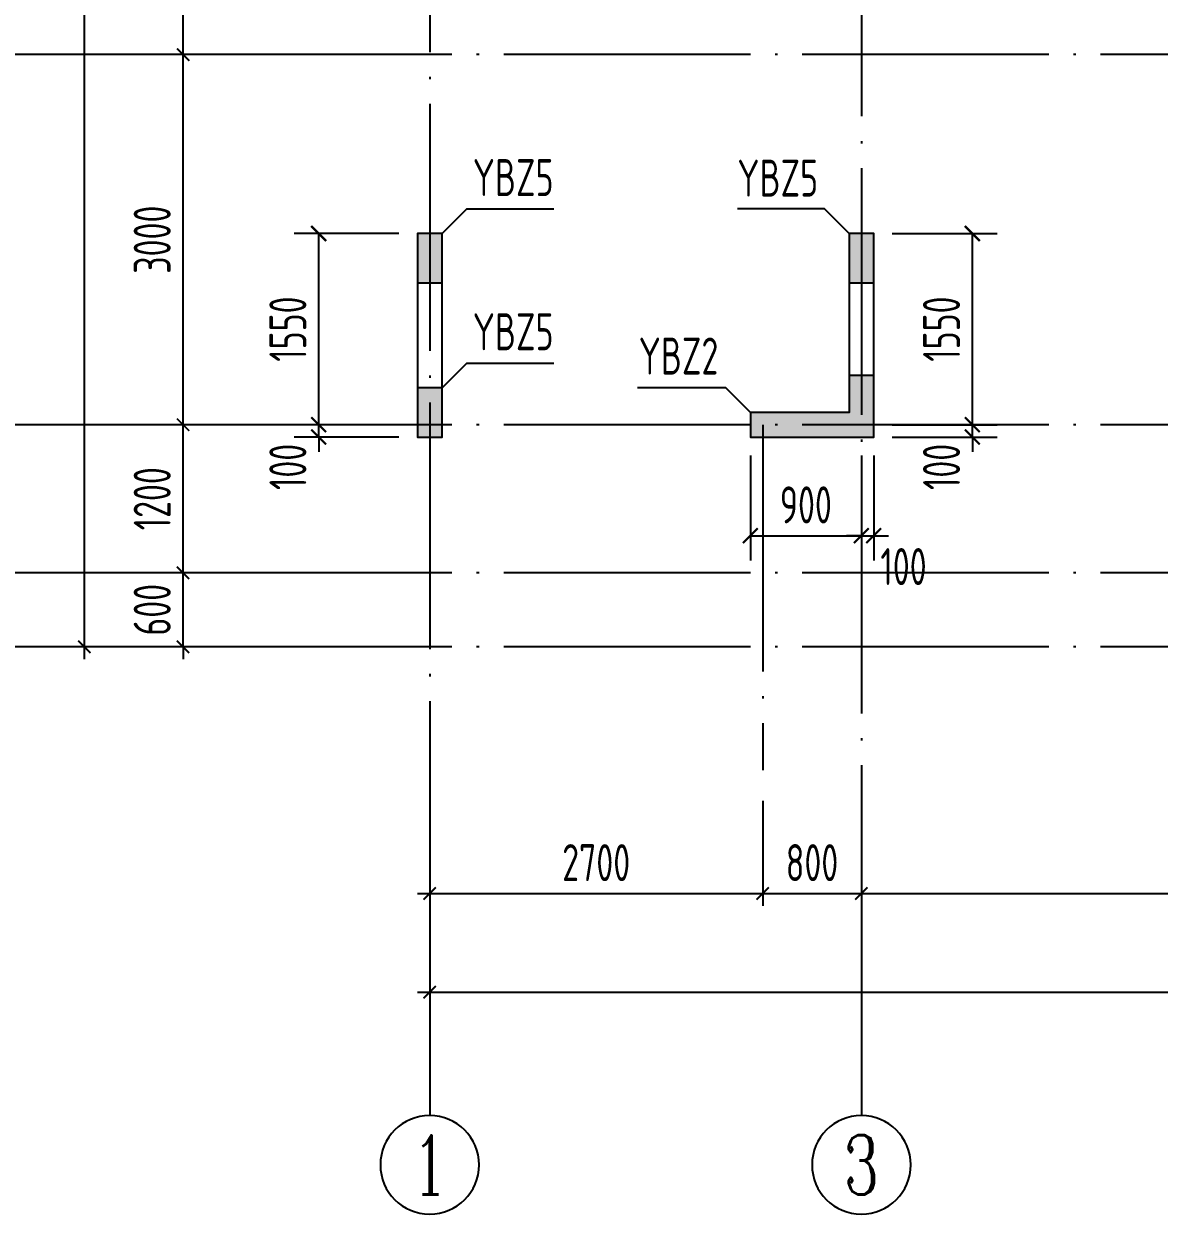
# Model space of a CAD drawing. Extents: x -668857 to 154266, y -275694 to 291306.
# Drawn here: x -342234 to -333028, y 124973 to 134623 of the extents above; entities that cross this region are included whole.
import ezdxf
from ezdxf.enums import TextEntityAlignment as Align

# ---------------------------------------------------------------- set-up
doc = ezdxf.new("R2010")
doc.units = 0
doc.header["$LTSCALE"] = 1000
doc.linetypes.add('DOTE', pattern=[2.42, 2, -0.2, 0.02, -0.2])
doc.layers.get('0').update_dxf_attribs({"linetype": 'CONTINUOUS'})
doc.layers.get('DEFPOINTS').update_dxf_attribs({"linetype": 'CONTINUOUS'})
for name, color, linetype in [('A-AXIS', 1, 'CONTINUOUS'), ('A-DOTE', 10, 'DOTE'), ('AXIS_NUM', 7, 'CONTINUOUS'), ('S-Q墙实线', 6, 'CONTINUOUS'), ('S-Q墙标注', 3, 'CONTINUOUS'), ('S-X详图填充', 252, 'CONTINUOUS'), ('S-X详图实线', 4, 'CONTINUOUS'), ('S-Y一般标注', 3, 'CONTINUOUS'), ('S-Z柱编号', 6, 'CONTINUOUS')]:
    doc.layers.add(name, color=color, linetype=linetype)
doc.styles.add('TSSD_Axis', font='complex.shx', dxfattribs={"width": 0.7, "bigfont": 'hztxt.shx'})
doc.styles.add('TSSD_DIMENSION', font='Tssdeng.shx', dxfattribs={"width": 0.7, "bigfont": 'tssdchn.shx'})
doc.styles.add('TSSD_REIN', font='tssdeng.shx', dxfattribs={"width": 0.7, "height": 300, "bigfont": 'tssdchn.shx'})
doc.styles.add('结构文字', font='zstxt.shx', dxfattribs={"width": 0.7, "bigfont": 'zshz.shx'})
doc.dimstyles.new('STRUCK', dxfattribs={"dimtxt": 400, "dimasz": 121, "dimexe": 200, "dimexo": 150, "dimgap": 115, "dimtad": 1, "dimdec": 0, "dimdsep": 46, "dimtxsty": '结构文字', "dimblk": 'ARCHTICK', "dimcen": 400, "dimclrd": 3, "dimclre": 3, "dimclrt": 7, "dimadec": 0, "dimazin": 0, "dimtfac": 1, "dimtdec": 0, "dimtix": 1, "dimtmove": 2, "dimatfit": 3, "dimldrblk": '_DIMX', "dimfxl": 0, "dimtolj": 1, "dimtzin": 0, "dimarcsym": 0})
doc.dimstyles.new('TSSD_100_100', dxfattribs={"dimtxt": 300, "dimasz": 100, "dimexe": 100, "dimexo": 250, "dimgap": 100, "dimtad": 1, "dimdec": 0, "dimzin": 0, "dimdsep": 46, "dimtxsty": 'TSSD_DIMENSION', "dimblk": 'ARCHTICK', "dimcen": 0, "dimdle": 100, "dimclrt": 7, "dimadec": 0, "dimazin": 0, "dimtfac": 1, "dimtdec": 0, "dimtix": 1, "dimtmove": 2, "dimatfit": 3, "dimldrblk": 'ARCHTICK', "dimfxl": 0, "dimtolj": 1, "dimtzin": 0, "dimarcsym": 0})

# ---------------------------------------------------------------- blocks, each defined once
blk = doc.blocks.new('_ArchTick')
at = {"color": 0, "linetype": 'ByBlock', "const_width": 0.15}
blk.add_lwpolyline([(-0.5, -0.5), (0.5, 0.5)], dxfattribs=at)
blk = doc.blocks.new('*D100')
at = {"layer": 'DEFPOINTS', "color": 0}
for p in [(2600, 5200), (3600, 5200), (3600, 4600)]:
    blk.add_point(p, dxfattribs=at)
at = {"layer": 'S-Y一般标注', "color": 0, "lineweight": -2}
for p, q in [((2600, 5200), (2600, 5300)), ((3350, 5200), (2500, 5200)), ((2600, 4600), (2600, 5200)), ((3350, 4600), (2500, 4600)), ((2600, 4600), (2600, 4500))]:
    blk.add_line(p, q, dxfattribs=at)
at = {"layer": 'S-Y一般标注', "color": 0, "lineweight": -2, "xscale": 100, "yscale": 100, "zscale": 100}
for p, rotation in [((2600, 5200), 270), ((2600, 4600), 90)]:
    blk.add_blockref('_ArchTick', p, dxfattribs=dict(at, rotation=rotation))
at = {"layer": 'S-Y一般标注', "color": 7, "insert": (2350, 4900), "char_height": 300, "attachment_point": 5, "rotation": 90, "style": 'TSSD_DIMENSION'}
blk.add_mtext('\\A1;600', dxfattribs=at)
blk = doc.blocks.new('*D101')
at = {"layer": 'DEFPOINTS', "color": 0}
for p in [(2600, 10900), (3600, 10900), (3600, 9400)]:
    blk.add_point(p, dxfattribs=at)
at = {"layer": 'S-Y一般标注', "color": 0, "lineweight": -2}
for p, q in [((2600, 9300), (2600, 11000)), ((3350, 10900), (2500, 10900)), ((3350, 9400), (2500, 9400))]:
    blk.add_line(p, q, dxfattribs=at)
at = {"layer": 'S-Y一般标注', "color": 0, "lineweight": -2, "xscale": 100, "yscale": 100, "zscale": 100}
for p, rotation in [((2600, 10900), 90), ((2600, 9400), 270)]:
    blk.add_blockref('_ArchTick', p, dxfattribs=dict(at, rotation=rotation))
at = {"layer": 'S-Y一般标注', "color": 7, "insert": (2350, 10150), "char_height": 300, "attachment_point": 5, "rotation": 90, "style": 'TSSD_DIMENSION'}
blk.add_mtext('\\A1;1500', dxfattribs=at)
blk = doc.blocks.new('*D106')
at = {"layer": 'DEFPOINTS', "color": 0}
for p in [(1800, 20100), (3600, 20100), (3600, 4600)]:
    blk.add_point(p, dxfattribs=at)
at = {"layer": 'S-Y一般标注', "color": 0, "lineweight": -2}
for p, q in [((1800, 4500), (1800, 20200)), ((3350, 20100), (1700, 20100)), ((3350, 4600), (1700, 4600))]:
    blk.add_line(p, q, dxfattribs=at)
at = {"layer": 'S-Y一般标注', "color": 0, "lineweight": -2, "xscale": 100, "yscale": 100, "zscale": 100}
for p, rotation in [((1800, 20100), 90), ((1800, 4600), 270)]:
    blk.add_blockref('_ArchTick', p, dxfattribs=dict(at, rotation=rotation))
at = {"layer": 'S-Y一般标注', "color": 7, "insert": (1550, 12350), "char_height": 300, "attachment_point": 5, "rotation": 90, "style": 'TSSD_DIMENSION'}
blk.add_mtext('\\A1;15500', dxfattribs=at)
blk = doc.blocks.new('*D110')
at = {"layer": 'DEFPOINTS', "color": 0}
for p in [(2600, 6400), (3600, 6400), (3600, 5200)]:
    blk.add_point(p, dxfattribs=at)
at = {"layer": 'S-Y一般标注', "color": 0, "lineweight": -2}
for p, q in [((2600, 5100), (2600, 6500)), ((3350, 6400), (2500, 6400)), ((3350, 5200), (2500, 5200))]:
    blk.add_line(p, q, dxfattribs=at)
at = {"layer": 'S-Y一般标注', "color": 0, "lineweight": -2, "xscale": 100, "yscale": 100, "zscale": 100}
for p, rotation in [((2600, 6400), 90), ((2600, 5200), 270)]:
    blk.add_blockref('_ArchTick', p, dxfattribs=dict(at, rotation=rotation))
at = {"layer": 'S-Y一般标注', "color": 7, "insert": (2350, 5800), "char_height": 300, "attachment_point": 5, "rotation": 90, "style": 'TSSD_DIMENSION'}
blk.add_mtext('\\A1;1200', dxfattribs=at)
blk = doc.blocks.new('*D111')
at = {"layer": 'DEFPOINTS', "color": 0}
for p in [(2600, 9400), (3600, 9400), (3600, 6400)]:
    blk.add_point(p, dxfattribs=at)
at = {"layer": 'S-Y一般标注', "color": 0, "lineweight": -2}
for p, q in [((2600, 6300), (2600, 9500)), ((3350, 9400), (2500, 9400)), ((3350, 6400), (2500, 6400))]:
    blk.add_line(p, q, dxfattribs=at)
at = {"layer": 'S-Y一般标注', "color": 0, "lineweight": -2, "xscale": 100, "yscale": 100, "zscale": 100}
for p, rotation in [((2600, 9400), 90), ((2600, 6400), 270)]:
    blk.add_blockref('_ArchTick', p, dxfattribs=dict(at, rotation=rotation))
at = {"layer": 'S-Y一般标注', "color": 7, "insert": (2350, 7900), "char_height": 300, "attachment_point": 5, "rotation": 90, "style": 'TSSD_DIMENSION'}
blk.add_mtext('\\A1;3000', dxfattribs=at)
blk = doc.blocks.new('ts_axno')
at = {"color": 0, "linetype": 'ByBlock', "lineweight": -2}
blk.add_circle((0, 0), 0.5, dxfattribs=at)
at = {"color": 0, "linetype": 'ByBlock', "lineweight": -2, "style": 'TSSD_Axis', "width": 0.7}
blk.add_attdef('A', text='', height=0.6, dxfattribs=at).set_placement((0, 0), align=Align.MIDDLE_CENTER)
blk = doc.blocks.new('*D116')
at = {"layer": 'DEFPOINTS', "color": 0}
for p in [(7300, 3600), (8100, 3600), (8100, 2600)]:
    blk.add_point(p, dxfattribs=at)
at = {"layer": 'S-Y一般标注', "color": 0, "lineweight": -2}
for p, q in [((7300, 3350), (7300, 2500)), ((8100, 3350), (8100, 2500)), ((7200, 2600), (8200, 2600))]:
    blk.add_line(p, q, dxfattribs=at)
at = {"layer": 'S-Y一般标注', "color": 0, "lineweight": -2, "xscale": 100, "yscale": 100, "zscale": 100, "rotation": 180}
blk.add_blockref('_ArchTick', (7300, 2600), dxfattribs=at)
at = {"layer": 'S-Y一般标注', "color": 0, "lineweight": -2, "xscale": 100, "yscale": 100, "zscale": 100}
blk.add_blockref('_ArchTick', (8100, 2600), dxfattribs=at)
at = {"layer": 'S-Y一般标注', "color": 7, "insert": (7700, 2850), "char_height": 300, "attachment_point": 5, "style": 'TSSD_DIMENSION'}
blk.add_mtext('\\A1;800', dxfattribs=at)
blk = doc.blocks.new('*D117')
at = {"layer": 'DEFPOINTS', "color": 0}
for p in [(8100, 3600), (13900, 3600), (13900, 2600)]:
    blk.add_point(p, dxfattribs=at)
at = {"layer": 'S-Y一般标注', "color": 0, "lineweight": -2}
for p, q in [((8100, 3350), (8100, 2500)), ((13900, 3350), (13900, 2500)), ((8000, 2600), (14000, 2600))]:
    blk.add_line(p, q, dxfattribs=at)
at = {"layer": 'S-Y一般标注', "color": 0, "lineweight": -2, "xscale": 100, "yscale": 100, "zscale": 100, "rotation": 180}
blk.add_blockref('_ArchTick', (8100, 2600), dxfattribs=at)
at = {"layer": 'S-Y一般标注', "color": 0, "lineweight": -2, "xscale": 100, "yscale": 100, "zscale": 100}
blk.add_blockref('_ArchTick', (13900, 2600), dxfattribs=at)
at = {"layer": 'S-Y一般标注', "color": 7, "insert": (11000, 2850), "char_height": 300, "attachment_point": 5, "style": 'TSSD_DIMENSION'}
blk.add_mtext('\\A1;5800', dxfattribs=at)
blk = doc.blocks.new('*D128')
at = {"layer": 'DEFPOINTS', "color": 0}
for p in [(4600, 3600), (54600, 3600), (54600, 1800)]:
    blk.add_point(p, dxfattribs=at)
at = {"layer": 'S-Y一般标注', "color": 0, "lineweight": -2}
for p, q in [((4600, 3350), (4600, 1700)), ((54600, 3350), (54600, 1700)), ((4500, 1800), (54700, 1800))]:
    blk.add_line(p, q, dxfattribs=at)
at = {"layer": 'S-Y一般标注', "color": 0, "lineweight": -2, "xscale": 100, "yscale": 100, "zscale": 100, "rotation": 180}
blk.add_blockref('_ArchTick', (4600, 1800), dxfattribs=at)
at = {"layer": 'S-Y一般标注', "color": 0, "lineweight": -2, "xscale": 100, "yscale": 100, "zscale": 100}
blk.add_blockref('_ArchTick', (54600, 1800), dxfattribs=at)
at = {"layer": 'S-Y一般标注', "color": 7, "insert": (29600, 2050), "char_height": 300, "attachment_point": 5, "style": 'TSSD_DIMENSION'}
blk.add_mtext('\\A1;50000', dxfattribs=at)
blk = doc.blocks.new('*D130')
at = {"layer": 'DEFPOINTS', "color": 0}
for p in [(4600, 3600), (7300, 3600), (7300, 2600)]:
    blk.add_point(p, dxfattribs=at)
at = {"layer": 'S-Y一般标注', "color": 0, "lineweight": -2}
for p, q in [((4600, 3350), (4600, 2500)), ((7300, 3350), (7300, 2500)), ((4500, 2600), (7400, 2600))]:
    blk.add_line(p, q, dxfattribs=at)
at = {"layer": 'S-Y一般标注', "color": 0, "lineweight": -2, "xscale": 100, "yscale": 100, "zscale": 100, "rotation": 180}
blk.add_blockref('_ArchTick', (4600, 2600), dxfattribs=at)
at = {"layer": 'S-Y一般标注', "color": 0, "lineweight": -2, "xscale": 100, "yscale": 100, "zscale": 100}
blk.add_blockref('_ArchTick', (7300, 2600), dxfattribs=at)
at = {"layer": 'S-Y一般标注', "color": 7, "insert": (5950, 2850), "char_height": 300, "attachment_point": 5, "style": 'TSSD_DIMENSION'}
blk.add_mtext('\\A1;2700', dxfattribs=at)
blk = doc.blocks.new('*D1512')
at = {"layer": 'DEFPOINTS', "color": 0}
for p in [(-339843.3, 131373.3), (-339043.3, 131373.3), (-339043.3, 131273.3)]:
    blk.add_point(p, dxfattribs=at)
at = {"layer": 'S-Q墙标注', "color": 3, "lineweight": -2}
for p, q in [((-339843.3, 131373.3), (-339843.3, 131494.3)), ((-339193.3, 131373.3), (-340043.3, 131373.3)), ((-339843.3, 131273.3), (-339843.3, 131373.3)), ((-339193.3, 131273.3), (-340043.3, 131273.3)), ((-339843.3, 131273.3), (-339843.3, 131152.3))]:
    blk.add_line(p, q, dxfattribs=at)
at = {"layer": 'S-Q墙标注', "color": 3, "lineweight": -2, "xscale": 121, "yscale": 121, "zscale": 121}
for p, rotation in [((-339843.3, 131373.3), 270), ((-339843.3, 131273.3), 90)]:
    blk.add_blockref('_ArchTick', p, dxfattribs=dict(at, rotation=rotation))
at = {"layer": 'S-Q墙标注', "color": 7, "insert": (-340093.3, 131031.4), "char_height": 300, "attachment_point": 5, "rotation": 90, "style": 'TSSD_REIN'}
blk.add_mtext('\\A1;100', dxfattribs=at)
blk = doc.blocks.new('_DIMX')
blk.add_line((-150, 0), (150, 0))
at = {"const_width": 50}
blk.add_lwpolyline([(-70, -70), (70, 70)], dxfattribs=at)
blk = doc.blocks.new('*D1513')
at = {"layer": 'DEFPOINTS', "color": 0}
for p in [(-339843.3, 132923.2), (-339043.3, 132923.2), (-339043.3, 131373.3)]:
    blk.add_point(p, dxfattribs=at)
at = {"layer": 'S-Q墙标注', "color": 3, "lineweight": -2}
for p, q in [((-339193.3, 132923.2), (-340043.3, 132923.2)), ((-339843.3, 131373.3), (-339843.3, 132923.2)), ((-339193.3, 131373.3), (-340043.3, 131373.3))]:
    blk.add_line(p, q, dxfattribs=at)
at = {"layer": 'S-Q墙标注', "color": 3, "lineweight": -2, "xscale": 121, "yscale": 121, "zscale": 121}
for p, rotation in [((-339843.3, 132923.2), 90), ((-339843.3, 131373.3), 270)]:
    blk.add_blockref('_ArchTick', p, dxfattribs=dict(at, rotation=rotation))
at = {"layer": 'S-Q墙标注', "color": 7, "insert": (-340093.3, 132148.3), "char_height": 300, "attachment_point": 5, "rotation": 90, "style": 'TSSD_REIN'}
blk.add_mtext('\\A1;1550', dxfattribs=at)
blk = doc.blocks.new('*D1516')
at = {"layer": 'DEFPOINTS', "color": 0}
for p in [(-335343.3, 131373.3), (-334543.3, 131373.3), (-335343.3, 131273.3)]:
    blk.add_point(p, dxfattribs=at)
at = {"layer": 'S-Q墙标注', "color": 3, "lineweight": -2}
for p, q in [((-334543.3, 131373.3), (-334543.3, 131494.3)), ((-335193.3, 131373.3), (-334343.3, 131373.3)), ((-334543.3, 131273.3), (-334543.3, 131373.3)), ((-335193.3, 131273.3), (-334343.3, 131273.3)), ((-334543.3, 131273.3), (-334543.3, 131152.3))]:
    blk.add_line(p, q, dxfattribs=at)
at = {"layer": 'S-Q墙标注', "color": 3, "lineweight": -2, "xscale": 121, "yscale": 121, "zscale": 121}
for p, rotation in [((-334543.3, 131373.3), 270), ((-334543.3, 131273.3), 90)]:
    blk.add_blockref('_ArchTick', p, dxfattribs=dict(at, rotation=rotation))
at = {"layer": 'S-Q墙标注', "color": 7, "insert": (-334793.3, 131031.4), "char_height": 300, "attachment_point": 5, "rotation": 90, "style": 'TSSD_REIN'}
blk.add_mtext('\\A1;100', dxfattribs=at)
blk = doc.blocks.new('*D1517')
at = {"layer": 'DEFPOINTS', "color": 0}
for p in [(-335343.3, 132923.3), (-334543.3, 132923.3), (-335343.3, 131373.3)]:
    blk.add_point(p, dxfattribs=at)
at = {"layer": 'S-Q墙标注', "color": 3, "lineweight": -2}
for p, q in [((-335193.3, 132923.3), (-334343.3, 132923.3)), ((-334543.3, 131373.3), (-334543.3, 132923.3)), ((-335193.3, 131373.3), (-334343.3, 131373.3))]:
    blk.add_line(p, q, dxfattribs=at)
at = {"layer": 'S-Q墙标注', "color": 3, "lineweight": -2, "xscale": 121, "yscale": 121, "zscale": 121}
for p, rotation in [((-334543.3, 132923.3), 90), ((-334543.3, 131373.3), 270)]:
    blk.add_blockref('_ArchTick', p, dxfattribs=dict(at, rotation=rotation))
at = {"layer": 'S-Q墙标注', "color": 7, "insert": (-334793.3, 132148.3), "char_height": 300, "attachment_point": 5, "rotation": 90, "style": 'TSSD_REIN'}
blk.add_mtext('\\A1;1550', dxfattribs=at)
blk = doc.blocks.new('*D1518')
at = {"layer": 'DEFPOINTS', "color": 0}
for p in [(-336343.3, 131273.3), (-335443.3, 131273.3), (-335443.3, 130473.3)]:
    blk.add_point(p, dxfattribs=at)
at = {"layer": 'S-Q墙标注', "color": 3, "lineweight": -2}
for p, q in [((-336343.3, 131123.3), (-336343.3, 130273.3)), ((-335443.3, 131123.3), (-335443.3, 130273.3)), ((-336343.3, 130473.3), (-335443.3, 130473.3))]:
    blk.add_line(p, q, dxfattribs=at)
at = {"layer": 'S-Q墙标注', "color": 3, "lineweight": -2, "xscale": 121, "yscale": 121, "zscale": 121, "rotation": 180}
blk.add_blockref('_ArchTick', (-336343.3, 130473.3), dxfattribs=at)
at = {"layer": 'S-Q墙标注', "color": 3, "lineweight": -2, "xscale": 121, "yscale": 121, "zscale": 121}
blk.add_blockref('_ArchTick', (-335443.3, 130473.3), dxfattribs=at)
at = {"layer": 'S-Q墙标注', "color": 7, "insert": (-335893.3, 130723.3), "char_height": 300, "attachment_point": 5, "style": 'TSSD_REIN'}
blk.add_mtext('\\A1;900', dxfattribs=at)
blk = doc.blocks.new('*D1519')
at = {"layer": 'DEFPOINTS', "color": 0}
for p in [(-335443.3, 131273.3), (-335343.3, 131273.3), (-335343.3, 130473.3)]:
    blk.add_point(p, dxfattribs=at)
at = {"layer": 'S-Q墙标注', "color": 3, "lineweight": -2}
for p, q in [((-335443.3, 131123.3), (-335443.3, 130273.3)), ((-335343.3, 131123.3), (-335343.3, 130273.3)), ((-335443.3, 130473.3), (-335564.3, 130473.3)), ((-335443.3, 130473.3), (-335343.3, 130473.3)), ((-335343.3, 130473.3), (-335222.3, 130473.3))]:
    blk.add_line(p, q, dxfattribs=at)
at = {"layer": 'S-Q墙标注', "color": 3, "lineweight": -2, "xscale": 121, "yscale": 121, "zscale": 121}
blk.add_blockref('_ArchTick', (-335443.3, 130473.3), dxfattribs=at)
at = {"layer": 'S-Q墙标注', "color": 3, "lineweight": -2, "xscale": 121, "yscale": 121, "zscale": 121, "rotation": 180}
blk.add_blockref('_ArchTick', (-335343.3, 130473.3), dxfattribs=at)
at = {"layer": 'S-Q墙标注', "color": 7, "insert": (-335101.3, 130223.3), "char_height": 300, "attachment_point": 5, "style": 'TSSD_REIN'}
blk.add_mtext('\\A1;100', dxfattribs=at)
blk = doc.blocks.new('20210726.16350016')
at = {"layer": 'A-AXIS'}
for p, q in [((3600, 9400), (800, 9400)), ((3600, 6400), (800, 6400)), ((3600, 5200), (800, 5200)), ((3600, 4600), (800, 4600)), ((4600, 3600), (4600, 800)), ((8100, 3600), (8100, 800))]:
    blk.add_line(p, q, dxfattribs=at)
at = {"layer": 'A-DOTE'}
for p, q in [((4600, 21100), (4600, 3600)), ((8100, 10900), (8100, 3600)), ((55600, 9400), (3600, 9400)), ((55600, 6400), (3600, 6400)), ((7300, 6400), (7300, 3600)), ((55600, 5200), (3600, 5200)), ((55600, 4600), (3600, 4600))]:
    blk.add_line(p, q, dxfattribs=at)
at = {"layer": 'A-AXIS'}
ref = blk.add_blockref('ts_axno', (4600, 400), dxfattribs=dict(at, xscale=-800, yscale=800, zscale=800, rotation=180))
ref.add_attrib('1', '1', dxfattribs={"layer": 'AXIS_NUM', "height": 480, "style": 'TSSD_Axis', "width": 0.7}).set_placement((4600, 400), align=Align.MIDDLE_CENTER)
ref = blk.add_blockref('ts_axno', (8100, 400), dxfattribs=dict(at, xscale=-800, yscale=800, zscale=800, rotation=180))
ref.add_attrib('2', '3', dxfattribs={"layer": 'AXIS_NUM', "height": 480, "style": 'TSSD_Axis', "width": 0.7}).set_placement((8100, 400), align=Align.MIDDLE_CENTER)
at = {"layer": 'S-Y一般标注'}
for base, p1, p2, picture, middle in [((1800, 20100), (3600, 4600), (3600, 20100), '*D106', (1550, 12350)), ((2600, 10900), (3600, 9400), (3600, 10900), '*D101', (2350, 10150)), ((2600, 9400), (3600, 6400), (3600, 9400), '*D111', (2350, 7900)), ((2600, 6400), (3600, 5200), (3600, 6400), '*D110', (2350, 5800)), ((2600, 5200), (3600, 4600), (3600, 5200), '*D100', (2350, 4900))]:
    dim = blk.add_linear_dim(base=base, p1=p1, p2=p2, angle=90, dimstyle='TSSD_100_100', dxfattribs=at)
    dim.commit()
    dim.dimension.update_dxf_attribs({"geometry": picture, "text_midpoint": middle})
for base, p1, p2, picture, middle in [((54600, 1800), (4600, 3600), (54600, 3600), '*D128', (29600, 2050)), ((7300, 2600), (4600, 3600), (7300, 3600), '*D130', (5950, 2850)), ((8100, 2600), (7300, 3600), (8100, 3600), '*D116', (7700, 2850)), ((13900, 2600), (8100, 3600), (13900, 3600), '*D117', (11000, 2850))]:
    dim = blk.add_linear_dim(base=base, p1=p1, p2=p2, dimstyle='TSSD_100_100', dxfattribs=at)
    dim.commit()
    dim.dimension.update_dxf_attribs({"geometry": picture, "text_midpoint": middle})

msp = doc.modelspace()

# ---------------------------------------------------------------- hatches: boundary and pattern name
at = {"layer": 'S-X详图填充'}
h = msp.add_hatch(color=256, dxfattribs=at)
h.dxf.hatch_style = 1
h.paths.add_polyline_path([(-339043.26, 132523.24), (-338843.26, 132523.24), (-338843.26, 132923.24), (-339043.26, 132923.24)])
h = msp.add_hatch(color=256, dxfattribs=at)
h.dxf.hatch_style = 1
h.paths.add_polyline_path([(-335543.26, 132523.27), (-335343.26, 132523.27), (-335343.26, 132923.27), (-335543.26, 132923.27)])
h = msp.add_hatch(color=256, dxfattribs=at)
h.dxf.hatch_style = 1
h.paths.add_polyline_path([(-335343.26, 131773.27), (-335543.26, 131773.27), (-335543.26, 131473.27), (-336343.26, 131473.27), (-336343.26, 131273.27), (-335343.26, 131273.27)])
h = msp.add_hatch(color=256, dxfattribs=at)
h.dxf.hatch_style = 1
h.paths.add_polyline_path([(-338843.26, 131673.27), (-339043.26, 131673.27), (-339043.26, 131273.27), (-338843.26, 131273.27)])

# ---------------------------------------------------------------- linework, layer by layer
at = {"layer": 'S-Q墙实线'}
msp.add_lwpolyline([(-338843.26, 131273.27), (-338843.26, 132923.24), (-339043.26, 132923.24), (-339043.26, 131273.27)], close=True, dxfattribs=at)
msp.add_lwpolyline([(-336243.27, 131473.27), (-336343.26, 131473.27), (-336343.26, 131273.27), (-336243.27, 131273.27), (-335343.26, 131273.27), (-335343.26, 132923.27), (-335543.26, 132923.27), (-335543.26, 131473.27), (-336243.27, 131473.27)], dxfattribs=at)
at = {"layer": 'S-X详图实线'}
for points in [[(-339043.26, 132523.24), (-338843.26, 132523.24), (-338843.26, 132923.24), (-339043.26, 132923.24), (-339043.26, 132523.24)], [(-335543.26, 132523.27), (-335343.26, 132523.27), (-335343.26, 132923.27), (-335543.26, 132923.27), (-335543.26, 132523.27)], [(-335343.26, 131773.27), (-335543.26, 131773.27), (-335543.26, 131473.27), (-336343.26, 131473.27), (-336343.26, 131273.27), (-335343.26, 131273.27), (-335343.26, 131773.27)], [(-338843.26, 131673.27), (-339043.26, 131673.27), (-339043.26, 131273.27), (-338843.26, 131273.27), (-338843.26, 131673.27)]]:
    msp.add_lwpolyline(points, close=True, dxfattribs=at)
at = {"layer": 'S-Z柱编号', "color": 7}
for points in [[(-338843.26, 132923.24), (-338643.26, 133123.24), (-337935.87, 133123.24)], [(-335543.26, 132923.27), (-335743.26, 133123.27), (-336447.13, 133123.27)], [(-338843.26, 131673.27), (-338643.26, 131873.27), (-337935.87, 131873.27)], [(-336343.26, 131473.27), (-336543.26, 131673.27), (-337258.47, 131673.27)]]:
    msp.add_lwpolyline(points, dxfattribs=at)

# ---------------------------------------------------------------- block references
at = {"layer": 'A-DOTE'}
msp.add_blockref('20210726.16350016', (-343543.27, 124973.23), dxfattribs=at)

# ---------------------------------------------------------------- texts
at = {"layer": 'S-Z柱编号', "color": 7, "style": 'TSSD_REIN', "width": 0.7}
for s, p in [('YBZ5', (-338594.28, 133136.98)), ('YBZ5', (-336449.03, 133132.56)), ('YBZ5', (-338594.28, 131887.02)), ('YBZ2', (-337249.03, 131690.12))]:
    msp.add_text(s, height=300, dxfattribs=at).set_placement(p, align=Align.BOTTOM_LEFT)

# ---------------------------------------------------------------- dimensions: what is measured, and where the dimension line sits
at = {"layer": 'S-Q墙标注'}
for base, p1, p2, picture, middle in [((-339843.26, 132923.24), (-339043.26, 131373.27), (-339043.26, 132923.24), '*D1513', (-340093.26, 132148.25)), ((-334543.26, 132923.27), (-335343.26, 131373.27), (-335343.26, 132923.27), '*D1517', (-334793.26, 132148.27))]:
    dim = msp.add_linear_dim(base=base, p1=p1, p2=p2, angle=90, dimstyle='STRUCK', override={"dimtxt": 300, "dimgap": 100, "dimtxsty": 'TSSD_REIN'}, dxfattribs=at)
    dim.commit()
    dim.dimension.update_dxf_attribs({"geometry": picture, "text_midpoint": middle})
for base, p1, p2, picture, middle in [((-339843.26, 131373.27), (-339043.26, 131273.27), (-339043.26, 131373.27), '*D1512', (-340093.26, 131031.35)), ((-334543.26, 131373.27), (-335343.26, 131273.27), (-335343.26, 131373.27), '*D1516', (-334793.26, 131031.35))]:
    dim = msp.add_linear_dim(base=base, p1=p1, p2=p2, angle=90, dimstyle='STRUCK', override={"dimtxt": 300, "dimgap": 100, "dimtxsty": 'TSSD_REIN'}, dxfattribs=at)
    dim.commit()
    dim.dimension.update_dxf_attribs({"geometry": picture, "text_midpoint": middle, "dimtype": 160})
dim = msp.add_linear_dim(base=(-335443.27, 130473.27), p1=(-336343.26, 131273.27), p2=(-335443.27, 131273.27), dimstyle='STRUCK', override={"dimtxt": 300, "dimgap": 100, "dimtxsty": 'TSSD_REIN'}, dxfattribs=at)
dim.commit()
dim.dimension.update_dxf_attribs({"geometry": '*D1518', "text_midpoint": (-335893.26, 130723.27)})
dim = msp.add_linear_dim(base=(-335343.26, 130473.27), p1=(-335443.27, 131273.27), p2=(-335343.26, 131273.27), dimstyle='STRUCK', override={"dimtxt": 300, "dimgap": 100, "dimtxsty": 'TSSD_REIN'}, dxfattribs=at)
dim.commit()
dim.dimension.update_dxf_attribs({"geometry": '*D1519', "text_midpoint": (-335101.33, 130223.27), "dimtype": 160})

doc.saveas('drawing.dxf')
